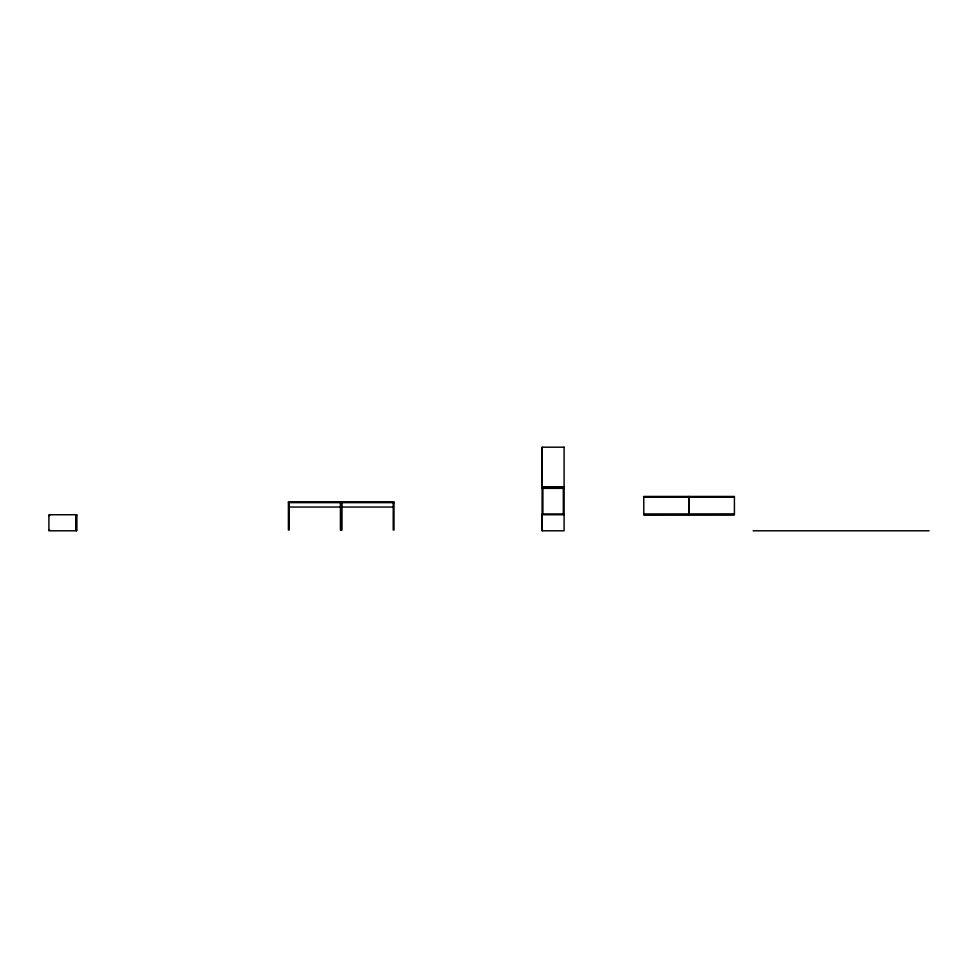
<?xml version="1.0" encoding="UTF-8"?>
<svg xmlns="http://www.w3.org/2000/svg" width="978" height="978" viewBox="0 0 978 978"><rect width="100%" height="100%" fill="white"/><g stroke="black" fill="none" stroke-linecap="round" stroke-linejoin="round"><path stroke-width="1.47" d="M542.105 486.763L564.098 486.763M542.105 487.557L564.098 487.557M542.105 488.352L564.098 488.352M643.781 497.24L734.417 497.24M288.412 502.643L394.012 502.643M289.207 507.044L340.821 507.044L340.821 502.643M341.615 507.044L393.217 507.044M542.105 513.951L564.098 513.951M643.781 513.951L734.417 513.951M643.781 514.746L734.417 514.746L734.417 496.445L643.781 496.445L643.781 514.746L734.319 514.66M542.105 514.746L564.098 514.746M48.9 515.54L49.695 515.54M76.614 515.54L75.832 515.54L75.832 530.015L76.614 530.015M48.9 530.015L49.695 530.015M753.109 530.809L929.1 530.809M689.184 496.531L689.184 514.66M689.013 496.531L689.013 514.66M563.316 488.352L563.316 513.951M542.9 488.352L542.9 513.951M542.191 447.288L542.191 487.472M542.191 514.831L542.191 530.712M393.217 502.643L393.217 530.015L394.012 530.015L394.012 501.861L288.412 501.861L288.412 530.015L289.207 530.015L289.207 502.643M342.007 502.643L342.007 530.015L340.417 530.015L340.417 502.643M341.212 502.643L341.212 530.015M76.528 514.831L76.528 530.712M564.098 447.19L542.105 447.19L542.105 530.809L564.098 530.809L564.098 447.19M76.614 514.746L48.9 514.746L48.9 530.809L76.614 530.809L76.614 514.746"/></g></svg>
